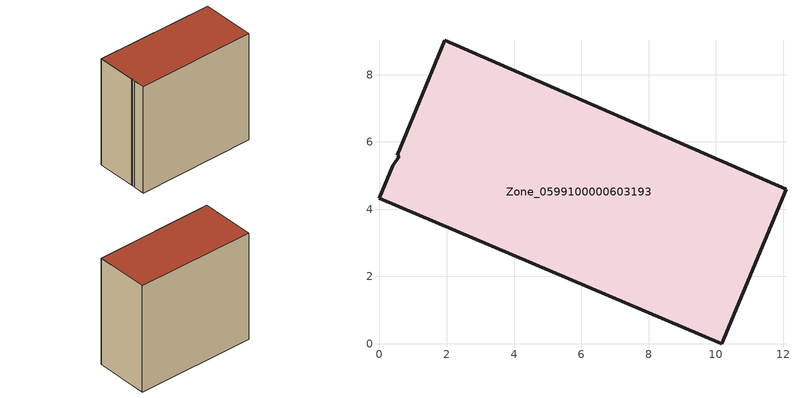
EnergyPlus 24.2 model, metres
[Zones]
Zone_0599100000603193
 floor ground (C_G): 0.58,5.57 0.53,5.6 1.94,9.02 12.08,4.59 10.17,0 0,4.33 0.39,5.28 z0
 wall outside (C_F): 1.94,9.02 0.53,5.6 0.58,5.57 0.39,5.28 0,4.33 10.17,0 12.08,4.59 1.94,9.02 z0:10.41
 roof outside (C_R): 0.53,5.6 0.58,5.57 0.39,5.28 0,4.33 10.17,0 12.08,4.59 1.94,9.02 z10.41
[BUILDING]
Pand.0599100000603193: North Axis=0; Terrain=City; Loads Convergence Tolerance Value=0.04; Temperature Convergence Tolerance Value=0.4; Solar Distribution=FullExterior; Maximum Number of Warmup Days=25; Minimum Number of Warmup Days=1
[Site:Location]
Rotterdam.The.Hague.AP_ZH_NLD Design_Conditions: Latitude=51.96; Longitude=4.45; Time Zone=1; Elevation=-4.5
[SITE:GROUNDTEMPERATURE:BUILDINGSURFACE]
18, 18, 18, 18, 18, 18, 18, 18, 18, 18, 18, 18
[MATERIAL] Thermal Absorptance=0.9; Solar Absorptance=0.7; Visible Absorptance=0.7
Name | Roughness | Thickness | Conductivity | Density | Specific Heat
G.TI.1946 | MediumSmooth | 0.15 | 1 | 540 | 1210
F.TI.1946 | Rough | 0.3 | 0.857143 | 1920 | 840
R.TI.1946 | MediumRough | 0.2 | 0.1 | 1500 | 1000
[CONSTRUCTION]
C_G: G.TI.1946
C_F: F.TI.1946
C_R: R.TI.1946
[ZONE]
Zone_0599100000603193: Type=1; Multiplier=1; Ceiling Height=Autocalculate; Volume=Autocalculate; Floor Area=autocalculate; Part of Total Floor Area=Yes
[ZONEINFILTRATION:DESIGNFLOWRATE]
Infil_Zone_0599100000603193: Zone or ZoneList or Space or SpaceList=Zone_0599100000603193; Schedule=AlwaysOn; Design Flow Rate Calculation Method=Flow/Area; Flow Rate per Floor Area=0.003; Constant Term Coefficient=1; Temperature Term Coefficient=0; Velocity Term Coefficient=0; Velocity Squared Term Coefficient=0
[HVACTEMPLATE:ZONE:IDEALLOADSAIRSYSTEM]
Zone_0599100000603193: Maximum Heating Supply Air Temperature=50; Minimum Cooling Supply Air Temperature=13; Maximum Heating Supply Air Humidity Ratio=0.0156; Minimum Cooling Supply Air Humidity Ratio=0.0077; Heating Limit=NoLimit; Cooling Limit=NoLimit; Dehumidification Control Type=ConstantSensibleHeatRatio; Cooling Sensible Heat Ratio=0.7; Dehumidification Setpoint=60; Humidification Control Type=None; Humidification Setpoint=30; Outdoor Air Method=None; Outdoor Air Flow Rate per Person=0.00944; Outdoor Air Flow Rate per Zone Floor Area=0; Outdoor Air Flow Rate per Zone=0; Demand Controlled Ventilation Type=None; Outdoor Air Economizer Type=NoEconomizer; Heat Recovery Type=None; Sensible Heat Recovery Effectiveness=0.7; Latent Heat Recovery Effectiveness=0.65
[ZONECONTROL:THERMOSTAT]
ThermostatControl_Zone_0599100000603193: Zone or ZoneList=Zone_0599100000603193; Control Type Schedule=DualSetpointControlType; Control 1=Thermostat_Zone_0599100000603193; Temperature Difference Between Cutout And Setpoint=0
[THERMOSTATSETPOINT:DUALSETPOINT]
Thermostat_Zone_0599100000603193: Heating Setpoint Temperature Schedule=HeatingSetpoint_Zone_0599100000603193; Cooling Setpoint Temperature Schedule=CoolingSetpoint_Zone_0599100000603193
[SCHEDULE:COMPACT]
HeatingSetpoint_Zone_0599100000603193: Through: 12/31, For: AllDays, Until: 24:00, 21
CoolingSetpoint_Zone_0599100000603193: Through: 12/31, For: AllDays, Until: 24:00, 24
DualSetpointControlType: Through: 12/31, For: AllDays, Until: 24:00, 4
AlwaysOn: Through: 12/31, For: AllDays, Until: 24:00, 1
